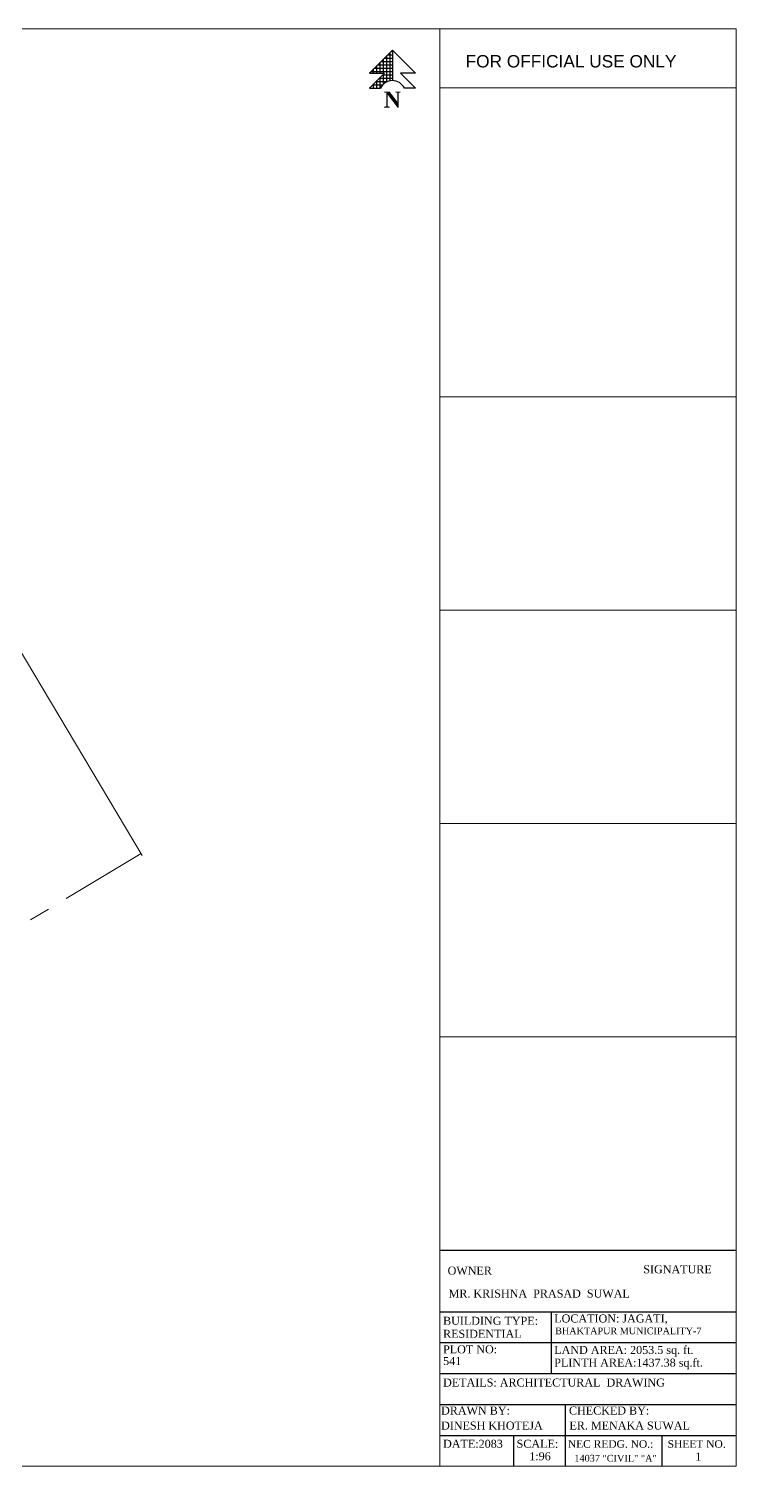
# Model space of a CAD drawing. Header units: inches. Extents: x 151827 to 158466, y -33102 to -26532.
# Drawn here: x 153850 to 154912, y -28687 to -26532 of the extents above; entities that cross this region are included whole.
import ezdxf

# ---------------------------------------------------------------- set-up
doc = ezdxf.new("R2010")
doc.units = ezdxf.units.IN
doc.header["$LTSCALE"] = 5
doc.header["$MEASUREMENT"] = 0
doc.linetypes.add('CENTER', pattern=[2, 1.25, -0.25, 0.25, -0.25])
for name, color, linetype, lineweight in [('1', 7, 'Continuous', 25), ('A-WALL', 7, 'Continuous', 9), ('ele1', 21, 'Continuous', 20)]:
    doc.layers.add(name, color=color, linetype=linetype, lineweight=lineweight)
doc.layers.add('TEXT', color=6, linetype='Continuous')
doc.layers.add('WALL', color=7, linetype='Continuous')
doc.styles.add('ordinary', font='times.ttf')
doc.styles.get("Standard").update_dxf_attribs({"font": 'arial.ttf'})

# ---------------------------------------------------------------- blocks, each defined once
blk = doc.blocks.new('SDEGH')
at = {"layer": 'TEXT'}
h = blk.add_hatch(dxfattribs=at)
h.set_pattern_fill('NET', color=256, scale=40, style=0)
h.set_pattern_definition([(0, (43922.391, -13181.093), (0, 5), []), (90, (43922.391, -13181.093), (-5, 3e-16), [])])
h.paths.add_polyline_path([(52300.8, -9226.1), (52266.3, -9260.6), (52288.8, -9260.6), (52266.3, -9283.1), (52282.8, -9283.1, -0.284572), (52300.8, -9272)])
blk.add_line((52300.8, -9226.1), (52300.8, -9272), dxfattribs=at)
at = {"layer": 'WALL'}
for p, q in [((52266.3, -9260.6), (52300.8, -9226.1)), ((52335.4, -9260.6), (52300.8, -9226.1)), ((52266.3, -9260.6), (52288.8, -9260.6)), ((52266.3, -9283.1), (52288.8, -9260.6)), ((52335.4, -9260.6), (52312.9, -9260.6)), ((52335.4, -9283.1), (52312.9, -9260.6)), ((52266.3, -9283.1), (52282.8, -9283.1)), ((52335.4, -9283.1), (52318.8, -9283.1))]:
    blk.add_line(p, q, dxfattribs=at)
blk.add_arc((52300.8, -9292), 20.1, 26.4605, 153.5395, dxfattribs=at)
at = {"layer": 'Defpoints', "insert": (52287.7, -9288.2), "char_height": 24, "width": 23.16, "attachment_point": 1}
blk.add_mtext('{\\fTimes New Roman|b1|i0|c0|p18;N}', dxfattribs=at)

msp = doc.modelspace()

# ---------------------------------------------------------------- linework, layer by layer
at = {"layer": '1'}
for p, q in [((154466.9, -28362.9, -72.7), (154911.6, -28362.9, -72.7)), ((154466.9, -28455.5, -72.7), (154911.6, -28455.5, -72.7)), ((154633.8, -28455.5, -72.7), (154633.8, -28548.2, -72.7)), ((154466.9, -28501.8, -72.7), (154911.6, -28501.8, -72.7)), ((154466.9, -28548.2, -72.7), (154911.6, -28548.2, -72.7)), ((154466.9, -28594.5, -72.7), (154911.6, -28594.5, -72.7)), ((154655, -28594.5, -72.7), (154655, -28687.1, -72.7)), ((154466.9, -28640.8, -72.7), (154911.6, -28640.8, -72.7)), ((154578.1, -28687.1, -72.7), (154578.1, -28640.8, -72.7)), ((154800.4, -28687.1, -72.7), (154800.4, -28640.8, -72.7))]:
    msp.add_line(p, q, dxfattribs=at)
at = {"layer": 'A-WALL', "color": 3, "linetype": 'CENTER', "ltscale": 25}
msp.add_line((152833.4, -28476.9, -58.2), (154018.6, -27768.6, -58.2), dxfattribs=at)
at = {"layer": 'A-WALL', "linetype": 'Continuous', "ltscale": 5, "elevation": -58.2}
msp.add_lwpolyline([(154020.1, -27771.2), (153769.5, -27351.8), (153775.6, -27335.9), (153755.7, -27352.2), (153760.9, -27337.4), (153493.8, -26914.9)], dxfattribs=at)
at = {"layer": 'ele1'}
for p, q in [((154466.9, -28687.1, -72.7), (154466.9, -26531.8, -72.7)), ((154911.6, -26620.3, -72.7), (154466.9, -26620.3, -72.7)), ((154911.6, -27083.8, -72.7), (154466.9, -27083.8, -72.7)), ((154911.6, -27403.6, -72.7), (154466.9, -27403.6, -72.7)), ((154911.6, -27723.4, -72.7), (154466.9, -27723.4, -72.7)), ((154911.6, -28043.1, -72.7), (154466.9, -28043.1, -72.7))]:
    msp.add_line(p, q, dxfattribs=at)
at = {"layer": 'ele1', "elevation": -72.7}
msp.add_lwpolyline([(151826.6, -26531.8), (154911.6, -26531.8), (154911.6, -28687.1), (151826.6, -28687.1)], close=True, dxfattribs=at)
msp.add_lwpolyline([(151826.6, -26531.8), (154911.6, -26531.8), (154911.6, -28687.1), (151826.6, -28687.1)], close=True, dxfattribs=at)

# ---------------------------------------------------------------- block references
at = {"layer": 'WALL'}
msp.add_blockref('SDEGH', (102094.9, -17337.7, -72.7), dxfattribs=at)

# ---------------------------------------------------------------- texts
at = {"layer": '1', "style": 'ordinary'}
for s, height, p in [('SIGNATURE', 12, (154772.1, -28397.8, -72.7)), ('OWNER', 12, (154478.5, -28399.8, -72.7)), ('MR. KRISHNA  PRASAD  SUWAL', 12, (154480, -28434.2, -72.7)), ('BUILDING TYPE:  ', 12, (154471.7, -28475, -72.7)), ('LOCATION: JAGATI,', 12, (154638.5, -28471.5, -72.7)), ('RESIDENTIAL', 12, (154471.7, -28494.5, -72.7)), ('BHAKTAPUR MUNICIPALITY-7', 10.08, (154639.9, -28489.2, -72.7)), ('PLOT NO: ', 12, (154471.7, -28517.8, -72.7)), ('LAND AREA: 2053.5 sq. ft. ', 12, (154638.5, -28518.7, -72.7)), ('541', 12, (154471.7, -28535.3, -72.7)), ('PLINTH AREA:1437.38 sq.ft.', 12, (154638.5, -28537.7, -72.7)), ('DETAILS: ARCHITECTURAL  DRAWING ', 12, (154471.7, -28567.6, -72.7)), ('DRAWN BY:', 12, (154468.7, -28609.6, -72.7)), ('CHECKED BY: ', 12, (154660.6, -28609.6, -72.7)), ('DINESH KHOTEJA', 12, (154468.7, -28632.1, -72.7)), (' ER. MENAKA SUWAL', 12, (154656.8, -28632.1, -72.7)), ('DATE:2083', 12, (154471.7, -28659.4, -72.7)), ('SCALE:', 12, (154582, -28659.4, -72.7)), ('NEC REDG. NO.:', 11.4, (154658.9, -28659.4, -72.7)), ('SHEET NO.', 11.4, (154808.6, -28659.4, -72.7)), ('14037 "CIVIL" "A"', 10.2, (154668.6, -28680.2, -72.7)), ('1', 12, (154850.1, -28678.7, -72.7))]:
    msp.add_text(s, height=height, dxfattribs=at).set_placement(p)
msp.add_attdef('1:96', (154601, -28678.1, -72.7), 'SCALE', height=12, dxfattribs=at)
at = {"layer": 'Defpoints'}
msp.add_text('FOR OFFICIAL USE ONLY', height=18.527, dxfattribs=at).set_placement((154505.5, -26589.8, -72.7))

doc.saveas('drawing.dxf')
